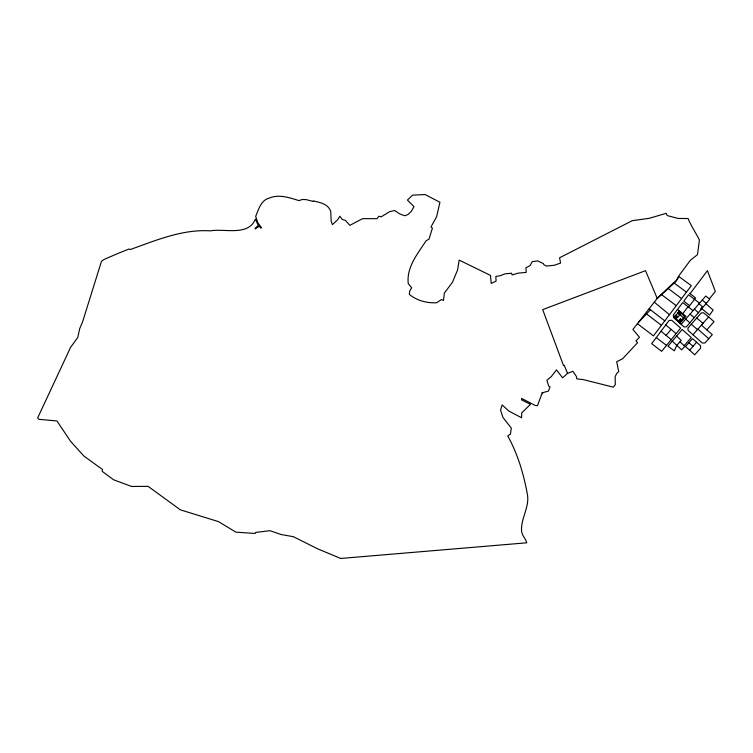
<?xml version="1.0" encoding="UTF-8"?>
<svg xmlns="http://www.w3.org/2000/svg" width="753" height="753" viewBox="0 0 753 753"><rect width="100%" height="100%" fill="white"/><g stroke="black" fill="none" stroke-linecap="round" stroke-linejoin="round"><path stroke-width="1.13" d="M684.176 345.683L691.282 337.532L682.19 329.494L667.967 346.239L674.34 350.823L676.796 345.345L681.267 340.431L676.42 335.923M656.258 337.636L669.069 320.496L671.742 320.251L680.637 328.12L661.642 351.35L651.637 343.622L656.258 337.636L666.301 345.232M637.415 323.658L653.444 335.913L691.329 285.651L678.877 276.549L676.109 281.358L656.795 298.95L632.896 329.438L639.466 337.259L635.984 340.883L637.537 342.737L622.562 358.814L616.707 361.666L618.731 371.671L616.942 373.168L615.145 376.585L615.305 384.651L613.337 387.164L583.641 379.7L576.798 378.834L576.365 376.396L572.817 371.276L567.536 373.403L562.585 377.837L556.458 369.845L551.45 376.434L546.876 380.274L548.683 386.063L550.019 386.976L548.429 391.099L541.689 392.944L542.593 393.471L541.671 394.403L537.473 405.641L535.383 405.528L521.565 398.403L521.565 399.89L530.498 404.314L521.716 412.879L521.565 417.755L508.746 411.006L502.138 404.898L500.557 410.112L502.91 417.388L511.306 428.09L510.43 434.057L507.738 435.921C517.659 453.861 523.608 473.693 527.279 493.78C530.046 506.647 520.596 518.45 521.565 531.194C521.951 535.778 525.82 538.489 526.761 542.8L340.704 558.462L317.408 548.711L293.388 536.701L280.907 534.47L270.101 530.705L255.606 532.418L255.606 533.19L253.996 533.406L235.896 532.145L218.502 521.613L180.372 509.837L148.087 486.344L131.577 486.466L113.524 479.755L102.097 471.274L102.577 469.561L83.931 456.083L70.481 441.211L56.946 420.946L39.034 419.336L37.65 417.943L70.603 347.331L77.785 337.429L79.724 328.572L82.595 321.823L101.476 261.291L104.309 259.343L117.346 253.705L129.017 249.027L130.297 249.535C155.796 240.386 182.772 228.997 210.266 230.879C224.394 228.215 248.396 236.593 255.342 219.095L258.251 225.401L255.032 228.328L255.446 228.884L259.239 226.107L260.924 228.291L261.376 227.519L257.846 222.85L255.681 216.327C258.693 209.4 260.999 199.931 269.546 197.992C279.137 193.982 289.604 197.775 298.979 200.599L302.358 199.479L306.094 199.611L313.201 201.418L313.361 200.929C320.063 202.51 328.252 203.875 330.746 211.461L331.179 221.316L332.431 224.62L337.796 219.641L339.819 216.233L342.323 219.462L345.458 220.403L349.834 225.373L362.626 218.662L377.027 218.662L378.975 216.196L381.14 216.873L389.574 211.687L394.704 210.492L399.589 213.852L404.662 215.744L407.75 214.671L411.279 211.461L413.981 206.642L407.448 200.053L412.578 195.14L425.078 194.538L439.931 202.265L436.646 216.629L430.942 227.001L432.429 228.103L428.984 239.153L426.113 240.744C417.783 253.554 406.338 267.24 408.248 283.589L411.703 287.815L409.773 290.865L409.293 294.338C416.691 300.579 427.055 303.318 436.674 302.744L441.531 299.506L443.479 300.456L444.364 293.077L452.487 282.234L457.57 269.96L459.17 260.105L490.476 275.4L491.201 283.382L496.048 281.198L495.869 276.417L500.03 275.767L504.971 273.866L511.579 273.217L512.106 274.949L518.092 273.16L526.206 272.398L525.886 267.804L530.065 265.602L532.277 261.649L537.774 260.924L543.44 263.616L543.826 264.642L546.367 266.073L554.283 265.272L560.58 263.061L559.592 257.78L632.285 220.667L649.171 218.342L666.198 213.315L667.196 215.584L678.321 218.474L688.073 218.511C691.169 226.154 695.668 232.545 699.415 239.962L697.485 254.636L690.332 260.312L679.046 275.532L676.815 279.815L657.153 298.254M682.745 313.719L688.016 306.687M690.087 293.67L707.425 270.647L715.35 291.43L709.392 298.837M688.515 307.083L695.584 297.943L689.663 293.331M693.005 310.594L682.726 302.546L673.314 315.046L673.615 317.653L684.063 326.943L686.482 326.783L709.815 299.167L705.787 296.042L681.145 324.345M670.848 339.358L661.059 331.216M665.963 335.527L671.092 329.362L665.699 325.004M708.611 316.891L703.443 312.759L701.231 312.928L687.941 328.11L688.091 330.445L702.333 343.067L704.987 342.954L712.31 334.643L701.41 325.127L708.611 316.891L714.013 321.663L706.841 329.87M689.692 350.192L685.475 346.549L692.534 338.643L700.572 345.749L700.601 348.168L694.661 354.823L689.692 350.192L696.591 342.229M674.293 317.192L679.102 311.686L684.618 316.505L679.808 322.011L674.151 317.032L675.902 315.027L678.067 316.919L679.818 314.914L677.653 313.032L679.404 311.027L681.409 312.777L679.658 314.773M675.45 318.208L676.458 317.051L675.3 316.044M676.156 318.783L677.907 316.778M678.651 321.004L679.658 319.856L680.816 320.863M679.921 323.263L685.983 316.326L677.493 309.492M692.976 334.774L697.927 329.108L708.724 338.709M638.525 322.444L650.46 309.756M674.227 283.072L686.454 292.155M668.222 288.54L681.634 298.574M661.529 294.639L676.298 305.69M699.546 303.148L688.571 294.781L683.771 301.153L689.616 305.652M646.611 313.954L661.52 325.409M649.124 308.721L664.871 320.938M702.257 300.061L706.418 303.393M701.994 308.899L709.58 315.055L713.147 310.048L706.032 303.873M654.282 302.151L669.53 314.726M696.779 318.03L703.02 323.291L697.485 329.616L691.292 324.242M699.019 303.751L702.361 306.593L700.572 309.106L701.259 309.737M694.313 309.106L698.605 312.806M690.021 314.048L694.313 317.757M671.092 329.362L675.93 333.532M678.528 312.024L680.533 313.775M677.935 313.022L683.451 317.841M675.027 316.034L677.032 317.785M685.691 319.074L689.908 322.839M688.929 342.681L693.014 346.352M679.987 341.834L684.872 346.324L681.616 349.816L671.977 340.864M657.265 298.527L645.528 270.675L542.697 309.634L563.545 365.647L564.261 365.28L567.536 373.403M680.307 318.877L678.208 321.286L679.018 321.983L681.117 319.583L680.307 318.877"/></g></svg>
